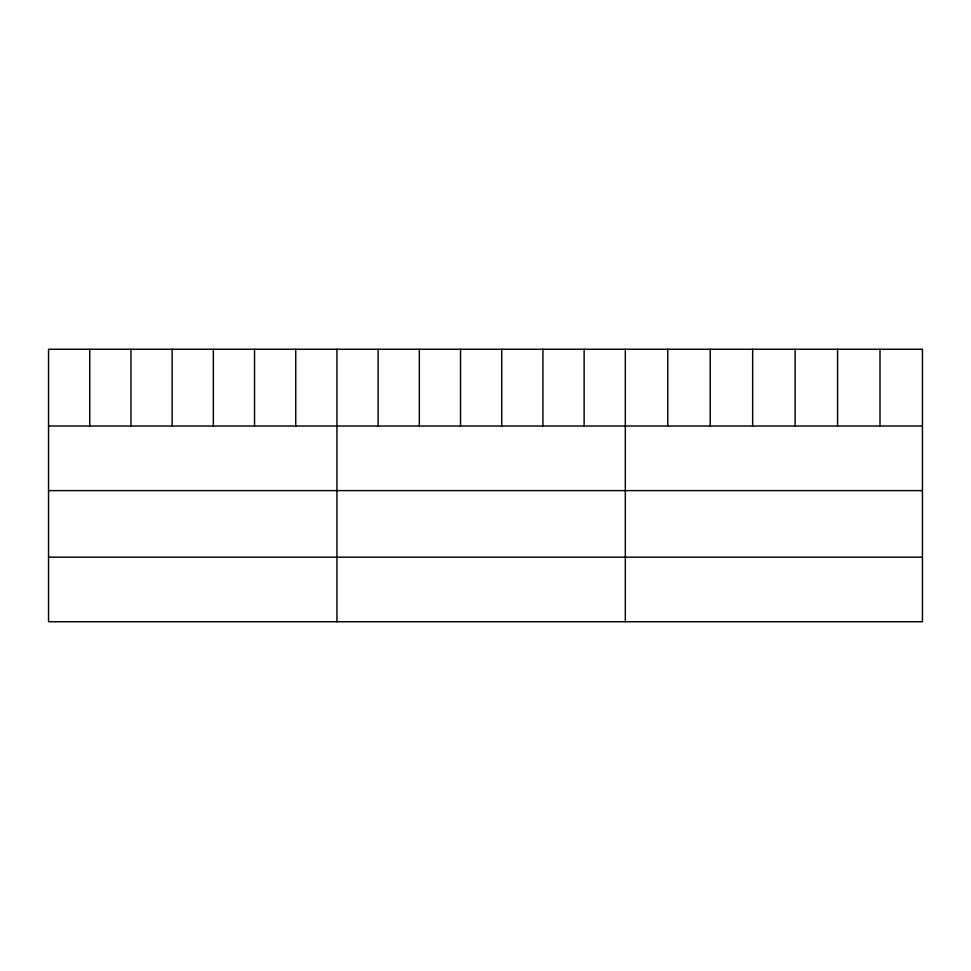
<?xml version="1.0" encoding="UTF-8"?>
<svg xmlns="http://www.w3.org/2000/svg" width="971" height="971" viewBox="0 0 971 971"><rect width="100%" height="100%" fill="white"/><g stroke="black" fill="none" stroke-linecap="round" stroke-linejoin="round"><path stroke-width="1.46" d="M922.45 426.014L922.45 621.743L48.55 621.743L48.55 349.257L922.45 349.257L922.45 426.014L48.55 426.014M48.55 490.61L922.45 490.61M48.55 557.16L922.45 557.16M880.005 349.257L880.005 426.014M837.56 349.257L837.56 426.014M795.115 349.257L795.115 426.014M752.659 349.257L752.659 426.014M710.214 349.257L710.214 426.014M667.769 349.257L667.769 426.014M625.324 349.257L625.324 621.743M584.129 349.257L584.129 426.014M542.923 349.257L542.923 426.014M501.728 349.257L501.728 426.014M460.533 349.257L460.533 426.014M419.338 349.257L419.338 426.014M378.132 349.257L378.132 426.014M336.937 349.257L336.937 621.743M295.742 349.257L295.742 426.014M254.536 349.257L254.536 426.014M213.341 349.257L213.341 426.014M172.146 349.257L172.146 426.014M130.951 349.257L130.951 426.014M89.745 349.257L89.745 426.014"/></g></svg>
